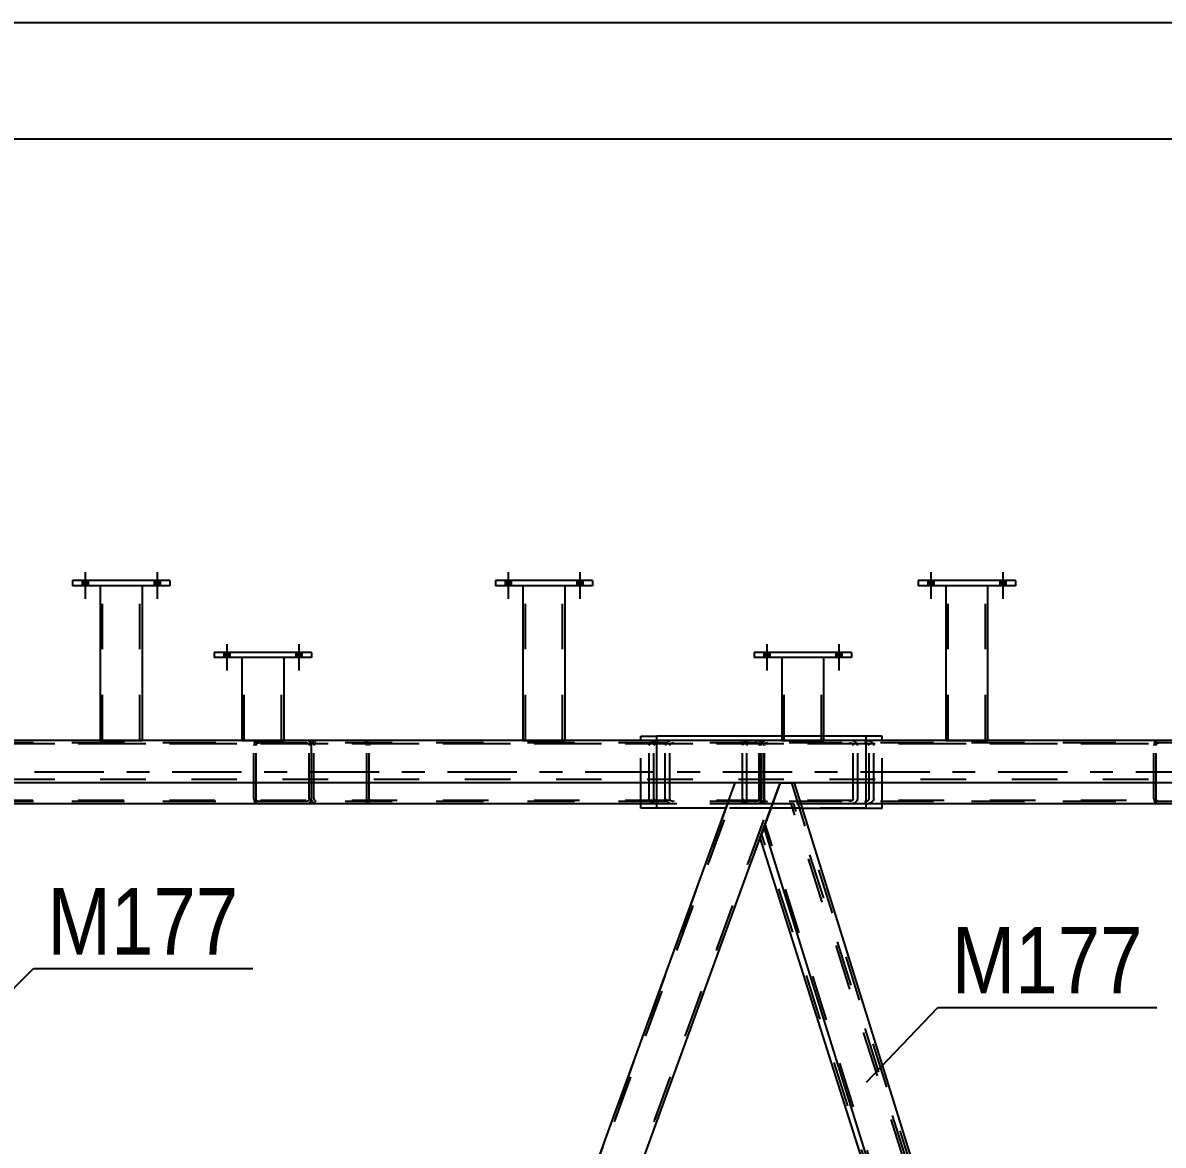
# Model space of a CAD drawing. Header units: millimetres. Extents: x -857 to 332, y -866 to -25.
# Drawn here: x 162.56 to 211.6, y -73.31 to -25.05 of the extents above; entities that cross this region are included whole.
import ezdxf

# ---------------------------------------------------------------- set-up
doc = ezdxf.new("R2010")
doc.units = ezdxf.units.MM
doc.linetypes.add('DXK_LINE_DOT2', pattern=[3.9198, 1.9599, -1.9599])
doc.linetypes.add('DXK_LINE_DOT3', pattern=[5.9187, 2.979, -0.9799, 0.9799, -0.9799])
doc.styles.add('Arial Narrow', font='ARIALN.TTF', dxfattribs={"height": 0.2})

# ---------------------------------------------------------------- blocks, each defined once
blk = doc.blocks.new('Unknown-570386455-1132')
at = {"color": 5, "linetype": 'Continuous'}
for p, q in [((332.353, -25.051), (-856.647, -25.051)), ((327.353, -30.051), (-851.647, -30.051))]:
    blk.add_line(p, q, dxfattribs=at)
blk = doc.blocks.new('Part-570386455-10508 - 10439')
at = {"color": 7, "linetype": 'DXK_LINE_DOT2'}
for p, q in [((168.88, -49.036), (164.698, -49.036)), ((164.698, -49.036), (164.698, -49.255)), ((168.88, -49.036), (168.88, -49.255)), ((168.88, -49.255), (164.698, -49.255))]:
    blk.add_line(p, q, dxfattribs=at)
blk = doc.blocks.new('Bolt-570386455-10513 - 10439')
at = {"linetype": 'Continuous'}
for points in [[(183.552, -49.036), (183.298, -49.036), (183.298, -49.255), (183.552, -49.255)], [(183.552, -49.036), (183.298, -49.036), (183.298, -49.255), (183.552, -49.255)], [(186.643, -49.036), (186.389, -49.036), (186.389, -49.255), (186.643, -49.255)], [(186.643, -49.036), (186.389, -49.036), (186.389, -49.255), (186.643, -49.255)]]:
    blk.add_hatch(color=1, dxfattribs=at).paths.add_polyline_path(points)
at = {"color": 1, "linetype": 'Continuous'}
for p, q in [((183.298, -49.036), (183.298, -49.255)), ((183.298, -49.036), (183.298, -49.255)), ((183.425, -48.673), (183.425, -49.818)), ((183.425, -48.673), (183.425, -49.818)), ((183.552, -49.036), (183.552, -49.255)), ((183.552, -49.036), (183.552, -49.255)), ((186.389, -49.036), (186.389, -49.255)), ((186.389, -49.036), (186.389, -49.255)), ((186.516, -48.673), (186.516, -49.818)), ((186.516, -48.673), (186.516, -49.818)), ((186.643, -49.036), (186.643, -49.255)), ((186.643, -49.036), (186.643, -49.255))]:
    blk.add_line(p, q, dxfattribs=at)
blk = doc.blocks.new('Part-570386455-11087 - 10439')
at = {"color": 7, "linetype": 'DXK_LINE_DOT2'}
for p, q in [((174.974, -56.128), (174.99, -56.044)), ((174.974, -57.727), (174.974, -56.128)), ((174.99, -56.044), (175.033, -55.973)), ((175.033, -55.973), (175.097, -55.926)), ((175.081, -56.086), (175.074, -56.128)), ((175.074, -58.419), (175.074, -56.128)), ((175.103, -56.051), (175.081, -56.086)), ((175.097, -55.926), (175.173, -55.91)), ((175.135, -56.027), (175.103, -56.051)), ((175.173, -56.019), (175.135, -56.027)), ((194.125, -55.91), (175.173, -55.91)), ((194.125, -56.019), (175.173, -56.019)), ((177.257, -55.91), (177.333, -55.926)), ((177.295, -56.027), (177.257, -56.019)), ((177.327, -56.051), (177.295, -56.027)), ((177.349, -56.086), (177.327, -56.051)), ((177.333, -55.926), (177.398, -55.973)), ((177.357, -56.128), (177.349, -56.086)), ((177.357, -58.419), (177.357, -56.128)), ((177.398, -55.973), (177.441, -56.044)), ((177.441, -56.044), (177.456, -56.128)), ((177.456, -58.419), (177.456, -56.128)), ((190.205, -56.066), (190.183, -56.128)), ((190.183, -58.419), (190.183, -56.128)), ((190.213, -56.044), (190.205, -56.066)), ((190.381, -56.128), (190.396, -56.086)), ((190.381, -58.419), (190.381, -56.128)), ((190.58, -55.91), (190.428, -55.926)), ((190.504, -56.027), (190.58, -56.019)), ((193.501, -56.019), (193.501, -55.91)), ((194.201, -55.926), (194.125, -55.91)), ((194.125, -56.019), (194.163, -56.027)), ((194.163, -56.027), (194.195, -56.051)), ((194.195, -56.051), (194.216, -56.086)), ((194.265, -55.973), (194.201, -55.926)), ((194.216, -56.086), (194.224, -56.128)), ((194.224, -58.419), (194.224, -56.128)), ((194.308, -56.044), (194.265, -55.973)), ((194.323, -56.128), (194.308, -56.044)), ((194.323, -58.419), (194.323, -56.128)), ((175.074, -58.419), (175.081, -58.46)), ((175.081, -58.46), (175.103, -58.496)), ((175.103, -58.496), (175.135, -58.519)), ((175.135, -58.519), (175.173, -58.528)), ((194.125, -58.528), (175.173, -58.528)), ((177.257, -58.528), (177.295, -58.519)), ((177.333, -58.62), (177.257, -58.637)), ((177.295, -58.519), (177.327, -58.496)), ((177.327, -58.496), (177.349, -58.46)), ((177.398, -58.573), (177.333, -58.62)), ((177.349, -58.46), (177.357, -58.419)), ((177.441, -58.502), (177.398, -58.573)), ((177.456, -58.419), (177.441, -58.502)), ((194.125, -58.637), (189.819, -58.637)), ((190.183, -58.419), (190.213, -58.502)), ((190.396, -58.46), (190.381, -58.419)), ((190.428, -58.62), (190.58, -58.637)), ((190.58, -58.528), (190.504, -58.519)), ((193.501, -58.637), (193.501, -58.528)), ((194.163, -58.519), (194.125, -58.528)), ((194.125, -58.637), (194.201, -58.62)), ((194.195, -58.496), (194.163, -58.519)), ((194.216, -58.46), (194.195, -58.496)), ((194.201, -58.62), (194.265, -58.573)), ((194.224, -58.419), (194.216, -58.46)), ((194.265, -58.573), (194.308, -58.502)), ((194.308, -58.502), (194.323, -58.419))]:
    blk.add_line(p, q, dxfattribs=at)
at = {"color": 2, "linetype": 'Continuous'}
for p, q in [((174.974, -58.419), (174.974, -57.727)), ((174.99, -58.502), (174.974, -58.419)), ((175.033, -58.573), (174.99, -58.502)), ((175.097, -58.62), (175.033, -58.573)), ((175.173, -58.637), (175.097, -58.62)), ((189.819, -58.637), (175.173, -58.637))]:
    blk.add_line(p, q, dxfattribs=at)
at = {"color": 7, "linetype": 'DXK_LINE_DOT2'}
for centre, radius, start, end in [((190.489, -56.292), 0.371, 99.5182, 138.0638), ((190.535, -56.21), 0.186, 99.5182, 138.0638), ((190.489, -58.254), 0.371, 221.9362, 260.4818), ((190.535, -58.336), 0.186, 221.9362, 260.4818)]:
    blk.add_arc(centre, radius, start, end, dxfattribs=at)
blk = doc.blocks.new('Bolt-570386455-10452 - 10439')
at = {"linetype": 'Continuous'}
for points in [[(194.682, -52.126), (194.428, -52.126), (194.428, -52.344), (194.682, -52.344)], [(194.682, -52.126), (194.428, -52.126), (194.428, -52.344), (194.682, -52.344)], [(197.773, -52.126), (197.519, -52.126), (197.519, -52.344), (197.773, -52.344)], [(197.773, -52.126), (197.519, -52.126), (197.519, -52.344), (197.773, -52.344)]]:
    blk.add_hatch(color=1, dxfattribs=at).paths.add_polyline_path(points)
at = {"color": 1, "linetype": 'Continuous'}
for p, q in [((194.555, -51.763), (194.555, -52.908)), ((194.555, -51.763), (194.555, -52.908)), ((197.646, -51.763), (197.646, -52.908)), ((197.646, -51.763), (197.646, -52.908)), ((194.428, -52.126), (194.428, -52.344)), ((194.428, -52.126), (194.428, -52.344)), ((194.682, -52.126), (194.682, -52.344)), ((194.682, -52.126), (194.682, -52.344)), ((197.519, -52.126), (197.519, -52.344)), ((197.519, -52.126), (197.519, -52.344)), ((197.773, -52.126), (197.773, -52.344)), ((197.773, -52.126), (197.773, -52.344))]:
    blk.add_line(p, q, dxfattribs=at)
blk = doc.blocks.new('Bolt-570386455-10514 - 10439')
at = {"linetype": 'Continuous'}
for points in [[(183.552, -49.036), (183.298, -49.036), (183.298, -49.255), (183.552, -49.255)], [(183.552, -49.036), (183.298, -49.036), (183.298, -49.255), (183.552, -49.255)], [(186.643, -49.036), (186.389, -49.036), (186.389, -49.255), (186.643, -49.255)], [(186.643, -49.036), (186.389, -49.036), (186.389, -49.255), (186.643, -49.255)]]:
    blk.add_hatch(color=1, dxfattribs=at).paths.add_polyline_path(points)
at = {"color": 1, "linetype": 'Continuous'}
for p, q in [((183.298, -49.036), (183.298, -49.255)), ((183.298, -49.036), (183.298, -49.255)), ((183.425, -48.673), (183.425, -49.818)), ((183.425, -48.673), (183.425, -49.818)), ((183.552, -49.036), (183.552, -49.255)), ((183.552, -49.036), (183.552, -49.255)), ((186.389, -49.036), (186.389, -49.255)), ((186.389, -49.036), (186.389, -49.255)), ((186.516, -48.673), (186.516, -49.818)), ((186.516, -48.673), (186.516, -49.818)), ((186.643, -49.036), (186.643, -49.255)), ((186.643, -49.036), (186.643, -49.255))]:
    blk.add_line(p, q, dxfattribs=at)
blk = doc.blocks.new('Bolt-570386455-10457 - 10439')
at = {"linetype": 'Continuous'}
for points in [[(201.734, -49.036), (201.48, -49.036), (201.48, -49.255), (201.734, -49.255)], [(201.734, -49.036), (201.48, -49.036), (201.48, -49.255), (201.734, -49.255)], [(204.825, -49.036), (204.571, -49.036), (204.571, -49.255), (204.825, -49.255)], [(204.825, -49.036), (204.571, -49.036), (204.571, -49.255), (204.825, -49.255)]]:
    blk.add_hatch(color=1, dxfattribs=at).paths.add_polyline_path(points)
at = {"color": 1, "linetype": 'Continuous'}
for p, q in [((201.48, -49.036), (201.48, -49.255)), ((201.48, -49.036), (201.48, -49.255)), ((201.607, -48.673), (201.607, -49.818)), ((201.607, -48.673), (201.607, -49.818)), ((201.734, -49.036), (201.734, -49.255)), ((201.734, -49.036), (201.734, -49.255)), ((204.571, -49.036), (204.571, -49.255)), ((204.571, -49.036), (204.571, -49.255)), ((204.698, -48.673), (204.698, -49.818)), ((204.698, -48.673), (204.698, -49.818)), ((204.825, -49.036), (204.825, -49.255)), ((204.825, -49.036), (204.825, -49.255))]:
    blk.add_line(p, q, dxfattribs=at)
blk = doc.blocks.new('Bolt-570386455-10458 - 10439')
at = {"linetype": 'Continuous'}
for points in [[(201.734, -49.036), (201.48, -49.036), (201.48, -49.255), (201.734, -49.255)], [(201.734, -49.036), (201.48, -49.036), (201.48, -49.255), (201.734, -49.255)], [(204.825, -49.036), (204.571, -49.036), (204.571, -49.255), (204.825, -49.255)], [(204.825, -49.036), (204.571, -49.036), (204.571, -49.255), (204.825, -49.255)]]:
    blk.add_hatch(color=1, dxfattribs=at).paths.add_polyline_path(points)
at = {"color": 1, "linetype": 'Continuous'}
for p, q in [((201.48, -49.036), (201.48, -49.255)), ((201.48, -49.036), (201.48, -49.255)), ((201.607, -48.673), (201.607, -49.818)), ((201.607, -48.673), (201.607, -49.818)), ((201.734, -49.036), (201.734, -49.255)), ((201.734, -49.036), (201.734, -49.255)), ((204.571, -49.036), (204.571, -49.255)), ((204.571, -49.036), (204.571, -49.255)), ((204.698, -48.673), (204.698, -49.818)), ((204.698, -48.673), (204.698, -49.818)), ((204.825, -49.036), (204.825, -49.255)), ((204.825, -49.036), (204.825, -49.255))]:
    blk.add_line(p, q, dxfattribs=at)
blk = doc.blocks.new('Bolt-570386455-10512 - 10439')
at = {"linetype": 'Continuous'}
for points in [[(165.371, -49.036), (165.116, -49.036), (165.116, -49.255), (165.371, -49.255)], [(165.371, -49.036), (165.116, -49.036), (165.116, -49.255), (165.371, -49.255)], [(168.461, -49.036), (168.207, -49.036), (168.207, -49.255), (168.461, -49.255)], [(168.461, -49.036), (168.207, -49.036), (168.207, -49.255), (168.461, -49.255)]]:
    blk.add_hatch(color=1, dxfattribs=at).paths.add_polyline_path(points)
at = {"color": 1, "linetype": 'Continuous'}
for p, q in [((165.116, -49.036), (165.116, -49.255)), ((165.116, -49.036), (165.116, -49.255)), ((165.243, -48.673), (165.243, -49.818)), ((165.243, -48.673), (165.243, -49.818)), ((165.371, -49.036), (165.371, -49.255)), ((165.371, -49.036), (165.371, -49.255)), ((168.207, -49.036), (168.207, -49.255)), ((168.207, -49.036), (168.207, -49.255)), ((168.334, -48.673), (168.334, -49.818)), ((168.334, -48.673), (168.334, -49.818)), ((168.461, -49.036), (168.461, -49.255)), ((168.461, -49.036), (168.461, -49.255))]:
    blk.add_line(p, q, dxfattribs=at)
blk = doc.blocks.new('Part-570386455-10628 - 10439')
at = {"color": 2, "linetype": 'Continuous'}
for p, q in [((195.192, -52.344), (195.192, -55.728)), ((197.01, -55.728), (197.01, -52.344))]:
    blk.add_line(p, q, dxfattribs=at)
at = {"color": 7, "linetype": 'DXK_LINE_DOT2'}
for p, q in [((197.01, -52.344), (195.192, -52.344)), ((195.208, -52.344), (195.192, -52.344)), ((195.301, -55.911), (195.301, -52.344)), ((196.901, -55.911), (196.901, -52.344)), ((195.192, -55.728), (195.192, -55.911)), ((197.01, -55.911), (197.01, -55.728)), ((195.192, -55.911), (197.01, -55.911))]:
    blk.add_line(p, q, dxfattribs=at)
blk = doc.blocks.new('Part-570386455-10631 - 10439')
at = {"color": 7, "linetype": 'DXK_LINE_DOT2'}
for p, q in [((167.698, -49.255), (165.88, -49.255)), ((165.88, -49.255), (165.88, -55.91)), ((165.88, -49.255), (165.896, -49.255)), ((165.989, -55.91), (165.989, -49.255)), ((167.589, -55.91), (167.589, -49.255)), ((167.698, -55.91), (167.698, -49.255)), ((165.88, -55.91), (167.698, -55.91)), ((165.896, -55.91), (165.88, -55.91))]:
    blk.add_line(p, q, dxfattribs=at)
blk = doc.blocks.new('Part-570386455-10637 - 10439')
at = {"color": 2, "linetype": 'Continuous'}
for p, q in [((165.88, -49.255), (165.88, -55.91)), ((167.698, -55.91), (167.698, -49.255)), ((167.48, -55.91), (165.88, -55.91)), ((167.681, -55.91), (167.48, -55.91)), ((167.681, -55.91), (167.698, -55.91))]:
    blk.add_line(p, q, dxfattribs=at)
at = {"color": 7, "linetype": 'DXK_LINE_DOT2'}
for p, q in [((167.698, -49.255), (165.88, -49.255)), ((165.989, -55.91), (165.989, -49.255)), ((167.589, -55.91), (167.589, -49.255)), ((165.88, -55.91), (165.896, -55.91)), ((165.989, -55.91), (165.997, -55.91)), ((165.997, -55.91), (166.014, -55.91)), ((166.014, -55.91), (166.021, -55.91)), ((167.48, -55.91), (167.634, -55.91))]:
    blk.add_line(p, q, dxfattribs=at)
blk = doc.blocks.new('Part-570386455-10640 - 10439')
at = {"color": 7, "linetype": 'DXK_LINE_DOT2'}
for p, q in [((185.88, -49.255), (184.061, -49.255)), ((184.061, -49.255), (184.061, -55.91)), ((184.061, -49.255), (184.078, -49.255)), ((184.171, -55.91), (184.171, -49.255)), ((185.771, -55.91), (185.771, -49.255)), ((185.88, -55.91), (185.88, -49.255)), ((184.061, -55.91), (185.88, -55.91)), ((184.078, -55.91), (184.061, -55.91))]:
    blk.add_line(p, q, dxfattribs=at)
blk = doc.blocks.new('Part-570386455-10643 - 10439')
at = {"color": 2, "linetype": 'Continuous'}
for p, q in [((187.061, -49.036), (182.88, -49.036)), ((182.88, -49.036), (182.88, -49.255)), ((187.061, -49.036), (187.061, -49.255)), ((187.061, -49.255), (182.88, -49.255))]:
    blk.add_line(p, q, dxfattribs=at)
blk = doc.blocks.new('Part-570386455-10646 - 10439')
at = {"color": 2, "linetype": 'Continuous'}
for p, q in [((184.061, -49.255), (184.061, -55.91)), ((185.88, -55.91), (185.88, -49.255)), ((185.661, -55.91), (184.061, -55.91)), ((185.863, -55.91), (185.661, -55.91)), ((185.863, -55.91), (185.88, -55.91))]:
    blk.add_line(p, q, dxfattribs=at)
at = {"color": 7, "linetype": 'DXK_LINE_DOT2'}
for p, q in [((185.88, -49.255), (184.061, -49.255)), ((184.171, -55.91), (184.171, -49.255)), ((185.771, -55.91), (185.771, -49.255)), ((184.061, -55.91), (184.078, -55.91)), ((184.171, -55.91), (184.179, -55.91)), ((184.179, -55.91), (184.196, -55.91)), ((184.196, -55.91), (184.203, -55.91)), ((185.661, -55.91), (185.816, -55.91))]:
    blk.add_line(p, q, dxfattribs=at)
blk = doc.blocks.new('Part-570386455-10649 - 10439')
at = {"color": 7, "linetype": 'DXK_LINE_DOT2'}
for p, q in [((205.243, -49.036), (201.061, -49.036)), ((201.061, -49.036), (201.061, -49.255)), ((205.243, -49.036), (205.243, -49.255)), ((205.243, -49.255), (201.061, -49.255))]:
    blk.add_line(p, q, dxfattribs=at)
blk = doc.blocks.new('Part-570386455-10652 - 10439')
at = {"color": 7, "linetype": 'DXK_LINE_DOT2'}
for p, q in [((204.061, -49.255), (202.243, -49.255)), ((202.243, -49.255), (202.243, -55.91)), ((202.243, -49.255), (202.26, -49.255)), ((202.352, -55.91), (202.352, -49.255)), ((203.952, -55.91), (203.952, -49.255)), ((204.061, -55.91), (204.061, -49.255)), ((202.243, -55.91), (204.061, -55.91)), ((202.26, -55.91), (202.243, -55.91))]:
    blk.add_line(p, q, dxfattribs=at)
blk = doc.blocks.new('Part-570386455-10685 - 10439')
at = {"color": 2, "linetype": 'Continuous'}
for p, q in [((171.973, -52.344), (171.973, -55.909)), ((173.791, -55.909), (173.791, -52.344))]:
    blk.add_line(p, q, dxfattribs=at)
at = {"color": 7, "linetype": 'DXK_LINE_DOT2'}
for p, q in [((173.791, -52.344), (171.973, -52.344)), ((171.99, -52.344), (171.973, -52.344)), ((172.082, -55.911), (172.082, -52.344)), ((173.682, -55.911), (173.682, -52.344)), ((171.973, -55.909), (171.973, -55.911)), ((171.973, -55.911), (173.791, -55.911)), ((173.791, -55.911), (173.791, -55.909)), ((173.791, -55.909), (173.791, -55.911))]:
    blk.add_line(p, q, dxfattribs=at)
blk = doc.blocks.new('Part-570386455-10688 - 10439')
at = {"color": 2, "linetype": 'Continuous'}
for p, q in [((168.88, -49.036), (164.698, -49.036)), ((164.698, -49.036), (164.698, -49.255)), ((168.88, -49.036), (168.88, -49.255)), ((168.88, -49.255), (164.698, -49.255))]:
    blk.add_line(p, q, dxfattribs=at)
blk = doc.blocks.new('Part-570386455-10691 - 10439')
at = {"color": 2, "linetype": 'Continuous'}
for p, q in [((205.243, -49.036), (201.061, -49.036)), ((201.061, -49.036), (201.061, -49.255)), ((205.243, -49.036), (205.243, -49.255)), ((205.243, -49.255), (201.061, -49.255))]:
    blk.add_line(p, q, dxfattribs=at)
blk = doc.blocks.new('Part-570386455-10694 - 10439')
at = {"color": 2, "linetype": 'Continuous'}
for p, q in [((202.243, -49.255), (202.243, -55.91)), ((204.061, -55.91), (204.061, -49.255)), ((203.843, -55.91), (202.243, -55.91)), ((204.045, -55.91), (203.843, -55.91)), ((204.045, -55.91), (204.061, -55.91))]:
    blk.add_line(p, q, dxfattribs=at)
at = {"color": 7, "linetype": 'DXK_LINE_DOT2'}
for p, q in [((204.061, -49.255), (202.243, -49.255)), ((202.352, -55.91), (202.352, -49.255)), ((203.952, -55.91), (203.952, -49.255)), ((202.243, -55.91), (202.26, -55.91)), ((202.352, -55.91), (202.361, -55.91)), ((202.361, -55.91), (202.378, -55.91)), ((202.378, -55.91), (202.384, -55.91)), ((203.843, -55.91), (203.998, -55.91))]:
    blk.add_line(p, q, dxfattribs=at)
blk = doc.blocks.new('Part-570386455-11290 - 10439')
at = {"color": 7, "linetype": 'DXK_LINE_DOT2'}
for p, q in [((187.061, -49.036), (182.88, -49.036)), ((182.88, -49.036), (182.88, -49.255)), ((187.061, -49.036), (187.061, -49.255)), ((187.061, -49.255), (182.88, -49.255))]:
    blk.add_line(p, q, dxfattribs=at)
blk = doc.blocks.new('Part-570386455-10760 - 10439')
at = {"color": 7, "linetype": 'DXK_LINE_DOT2'}
for p, q in [((173.252, -112.827), (193.306, -57.727)), ((174.954, -112.827), (195.009, -57.727)), ((194.422, -59.659), (195.125, -57.727))]:
    blk.add_line(p, q, dxfattribs=at)
at = {"color": 2, "linetype": 'Continuous'}
for p, q in [((173.71, -111.25), (193.19, -57.727)), ((195.125, -57.727), (193.19, -57.727)), ((175.07, -112.827), (194.422, -59.659))]:
    blk.add_line(p, q, dxfattribs=at)
blk = doc.blocks.new('Part-570386455-10798 - 10439')
at = {"color": 7, "linetype": 'DXK_LINE_DOT2'}
for p, q in [((192.859, -58.637), (173.172, -112.728)), ((173.288, -112.728), (192.975, -58.637)), ((174.991, -112.728), (194.678, -58.637)), ((175.107, -112.728), (194.794, -58.637)), ((194.794, -58.637), (192.859, -58.637)), ((192.877, -58.637), (192.859, -58.637))]:
    blk.add_line(p, q, dxfattribs=at)
blk = doc.blocks.new('Part-570386455-10803 - 10439')
at = {"color": 2, "linetype": 'Continuous'}
for p, q in [((195.125, -57.727), (194.422, -59.659)), ((195.125, -57.727), (195.724, -57.727)), ((195.724, -57.727), (212.407, -111.25)), ((194.422, -59.659), (210.994, -112.827))]:
    blk.add_line(p, q, dxfattribs=at)
at = {"color": 7, "linetype": 'DXK_LINE_DOT2'}
for p, q in [((195.61, -57.727), (212.346, -111.419)), ((211.109, -112.827), (194.484, -59.49))]:
    blk.add_line(p, q, dxfattribs=at)
blk = doc.blocks.new('Part-570386455-11211 - 10439')
at = {"color": 2, "linetype": 'Continuous'}
for p, q in [((198.192, -52.126), (194.01, -52.126)), ((194.01, -52.126), (194.01, -52.344)), ((198.192, -52.344), (194.01, -52.344)), ((198.192, -52.126), (198.192, -52.344))]:
    blk.add_line(p, q, dxfattribs=at)
blk = doc.blocks.new('Part-570386455-10862 - 10439')
at = {"color": 7, "linetype": 'DXK_LINE_DOT2'}
for p, q in [((301.122, -56.054), (-24.98, -56.054)), ((301.122, -55.909), (-15.939, -55.909)), ((167.698, -55.909), (165.88, -55.909)), ((185.88, -55.909), (184.061, -55.909)), ((204.061, -55.909), (202.243, -55.909)), ((301.122, -57.582), (-24.98, -57.582)), ((301.122, -57.727), (38.401, -57.727)), ((195.724, -57.727), (193.19, -57.727))]:
    blk.add_line(p, q, dxfattribs=at)
at = {"color": 2, "linetype": 'Continuous'}
for p, q in [((165.88, -55.909), (149.516, -55.909)), ((184.061, -55.909), (167.698, -55.909)), ((202.243, -55.909), (185.88, -55.909)), ((220.425, -55.909), (204.061, -55.909)), ((193.19, -57.727), (157.027, -57.727)), ((231.888, -57.727), (195.724, -57.727))]:
    blk.add_line(p, q, dxfattribs=at)
blk = doc.blocks.new('Part-570386455-11051 - 10439')
at = {"color": 7, "linetype": 'DXK_LINE_DOT2'}
for p, q in [((194.794, -58.637), (194.264, -60.094)), ((195.709, -58.637), (194.794, -58.637)), ((212.338, -111.439), (195.595, -58.637)), ((212.4, -111.271), (195.709, -58.637)), ((211.069, -112.728), (194.325, -59.926))]:
    blk.add_line(p, q, dxfattribs=at)
at = {"color": 2, "linetype": 'Continuous'}
blk.add_line((210.897, -112.546), (194.264, -60.094), dxfattribs=at)
blk = doc.blocks.new('Part-570386455-11115 - 10439')
at = {"color": 7, "linetype": 'DXK_LINE_DOT2'}
for p, q in [((296.256, -55.909), (-17.473, -55.91)), ((296.256, -56.055), (-17.473, -56.055)), ((296.256, -58.491), (-17.473, -58.491)), ((276.912, -58.637), (-4.358, -58.637))]:
    blk.add_line(p, q, dxfattribs=at)
at = {"color": 7, "linetype": 'DXK_LINE_DOT3'}
blk.add_line((296.256, -57.273), (-17.473, -57.273), dxfattribs=at)
blk = doc.blocks.new('Part-570386455-11142 - 10439')
at = {"color": 2, "linetype": 'Continuous'}
for p, q in [((189.129, -55.909), (189.129, -55.728)), ((189.129, -55.728), (189.819, -55.728)), ((199.518, -55.728), (198.827, -55.728)), ((199.518, -55.909), (199.518, -55.728)), ((189.129, -58.819), (189.129, -58.637)), ((189.819, -58.819), (189.129, -58.819)), ((198.827, -58.819), (199.518, -58.819)), ((199.518, -58.819), (199.518, -58.637))]:
    blk.add_line(p, q, dxfattribs=at)
at = {"color": 7, "linetype": 'DXK_LINE_DOT2'}
for p, q in [((198.827, -55.728), (189.819, -55.728)), ((189.129, -58.637), (189.129, -55.909)), ((199.518, -58.637), (199.518, -55.909)), ((198.827, -58.819), (189.819, -58.819))]:
    blk.add_line(p, q, dxfattribs=at)
blk = doc.blocks.new('Part-570386455-11180 - 10439')
at = {"color": 7, "linetype": 'DXK_LINE_DOT2'}
for p, q in [((154.826, -56.066), (154.803, -56.128)), ((154.803, -58.419), (154.803, -56.128)), ((154.834, -56.044), (154.826, -56.066)), ((155.002, -56.128), (155.017, -56.086)), ((155.002, -58.419), (155.002, -56.128)), ((155.2, -55.91), (155.048, -55.926)), ((155.124, -56.027), (155.2, -56.019)), ((194.058, -55.91), (155.2, -55.91)), ((194.058, -56.019), (155.2, -56.019)), ((159.521, -55.926), (159.369, -55.91)), ((159.369, -56.019), (159.445, -56.027)), ((159.552, -56.086), (159.568, -56.128)), ((159.568, -58.419), (159.568, -56.128)), ((159.744, -56.066), (159.736, -56.044)), ((159.766, -56.128), (159.744, -56.066)), ((159.766, -58.419), (159.766, -56.128)), ((189.492, -56.128), (189.522, -56.044)), ((189.492, -58.419), (189.492, -56.128)), ((189.706, -56.086), (189.691, -56.128)), ((189.691, -58.419), (189.691, -56.128)), ((189.737, -55.926), (189.889, -55.91)), ((189.889, -56.019), (189.813, -56.027)), ((194.058, -55.91), (194.21, -55.926)), ((194.134, -56.027), (194.058, -56.019)), ((194.256, -56.128), (194.241, -56.086)), ((194.256, -58.419), (194.256, -56.128)), ((194.425, -56.044), (194.432, -56.066)), ((194.432, -56.066), (194.455, -56.128)), ((194.455, -58.419), (194.455, -56.128)), ((154.803, -58.419), (154.834, -58.502)), ((155.017, -58.46), (155.002, -58.419)), ((155.048, -58.62), (155.2, -58.637)), ((155.2, -58.528), (155.124, -58.519)), ((194.058, -58.528), (155.2, -58.528)), ((160.13, -58.637), (155.2, -58.637)), ((159.445, -58.519), (159.369, -58.528)), ((159.369, -58.637), (159.521, -58.62)), ((159.568, -58.419), (159.552, -58.46)), ((159.736, -58.502), (159.766, -58.419)), ((194.058, -58.637), (175.173, -58.637)), ((189.522, -58.502), (189.492, -58.419)), ((189.691, -58.419), (189.706, -58.46)), ((189.889, -58.637), (189.737, -58.62)), ((189.813, -58.519), (189.889, -58.528)), ((194.058, -58.528), (194.134, -58.519)), ((194.21, -58.62), (194.058, -58.637)), ((194.241, -58.46), (194.256, -58.419)), ((194.455, -58.419), (194.425, -58.502))]:
    blk.add_line(p, q, dxfattribs=at)
at = {"color": 2, "linetype": 'Continuous'}
blk.add_line((175.173, -58.637), (160.13, -58.637), dxfattribs=at)
at = {"color": 7, "linetype": 'DXK_LINE_DOT2'}
for centre, radius, start, end in [((155.11, -56.292), 0.371, 99.5182, 138.0638), ((155.155, -56.21), 0.186, 99.5182, 138.0638), ((159.414, -56.21), 0.186, 41.9362, 80.4818), ((159.46, -56.292), 0.371, 41.9362, 80.4818), ((189.799, -56.292), 0.371, 99.5182, 138.0638), ((189.844, -56.21), 0.186, 99.5182, 138.0638), ((194.103, -56.21), 0.186, 41.9362, 80.4818), ((194.148, -56.292), 0.371, 41.9362, 80.4818), ((155.11, -58.254), 0.371, 221.9362, 260.4818), ((155.155, -58.336), 0.186, 221.9362, 260.4818), ((159.414, -58.336), 0.186, 279.5182, 318.0638), ((159.46, -58.254), 0.371, 279.5182, 318.0638), ((189.799, -58.254), 0.371, 221.9362, 260.4818), ((189.844, -58.336), 0.186, 221.9362, 260.4818), ((194.103, -58.336), 0.186, 279.5182, 318.0638), ((194.148, -58.254), 0.371, 279.5182, 318.0638)]:
    blk.add_arc(centre, radius, start, end, dxfattribs=at)
blk = doc.blocks.new('Part-570386455-11266 - 10439')
at = {"color": 7, "linetype": 'DXK_LINE_DOT2'}
for p, q in [((155.626, -56.128), (155.641, -56.044)), ((155.626, -58.419), (155.626, -56.128)), ((155.641, -56.044), (155.684, -55.973)), ((155.684, -55.973), (155.748, -55.926)), ((155.733, -56.086), (155.725, -56.128)), ((155.725, -58.419), (155.725, -56.128)), ((155.751, -56.051), (155.733, -56.086)), ((155.748, -55.926), (155.758, -55.924)), ((155.815, -56.027), (155.751, -56.051)), ((155.751, -58.496), (155.751, -56.051)), ((155.891, -55.909), (155.758, -55.924)), ((155.758, -58.622), (155.758, -55.924)), ((155.891, -56.019), (155.815, -56.027)), ((174.776, -55.909), (155.891, -55.909)), ((174.776, -56.019), (155.891, -56.019)), ((160.06, -55.909), (160.212, -55.926)), ((160.136, -56.027), (160.06, -56.019)), ((160.258, -56.128), (160.243, -56.086)), ((160.258, -58.419), (160.258, -56.128)), ((160.426, -56.044), (160.457, -56.128)), ((160.457, -58.419), (160.457, -56.128)), ((172.508, -56.044), (172.493, -56.128)), ((172.493, -58.419), (172.493, -56.128)), ((172.551, -55.973), (172.508, -56.044)), ((172.616, -55.926), (172.551, -55.973)), ((172.592, -56.128), (172.6, -56.086)), ((172.592, -58.419), (172.592, -56.128)), ((172.6, -56.086), (172.621, -56.051)), ((172.692, -55.909), (172.616, -55.926)), ((172.621, -56.051), (172.654, -56.027)), ((172.654, -56.027), (172.692, -56.019)), ((174.852, -55.926), (174.776, -55.909)), ((174.776, -56.019), (174.814, -56.027)), ((174.814, -56.027), (174.846, -56.051)), ((174.846, -56.051), (174.868, -56.086)), ((174.916, -55.973), (174.852, -55.926)), ((174.868, -56.086), (174.875, -56.128)), ((174.875, -58.419), (174.875, -56.128)), ((174.959, -56.044), (174.916, -55.973)), ((174.974, -56.128), (174.959, -56.044)), ((174.974, -58.419), (174.974, -56.128)), ((155.641, -58.502), (155.626, -58.419)), ((155.684, -58.573), (155.641, -58.502)), ((155.748, -58.62), (155.684, -58.573)), ((155.725, -58.419), (155.733, -58.46)), ((155.733, -58.46), (155.751, -58.496)), ((155.758, -58.622), (155.748, -58.62)), ((155.751, -58.496), (155.815, -58.519)), ((155.891, -58.637), (155.758, -58.622)), ((155.815, -58.519), (155.891, -58.528)), ((174.776, -58.528), (155.891, -58.528)), ((174.776, -58.637), (155.891, -58.637)), ((160.06, -58.528), (160.136, -58.519)), ((160.212, -58.62), (160.06, -58.637)), ((160.243, -58.46), (160.258, -58.419)), ((160.457, -58.419), (160.426, -58.502)), ((172.493, -58.419), (172.508, -58.502)), ((172.508, -58.502), (172.551, -58.573)), ((172.551, -58.573), (172.616, -58.62)), ((172.6, -58.46), (172.592, -58.419)), ((172.621, -58.496), (172.6, -58.46)), ((172.616, -58.62), (172.692, -58.637)), ((172.654, -58.519), (172.621, -58.496)), ((172.692, -58.528), (172.654, -58.519)), ((174.814, -58.519), (174.776, -58.528)), ((174.776, -58.637), (174.852, -58.62)), ((174.846, -58.496), (174.814, -58.519)), ((174.868, -58.46), (174.846, -58.496)), ((174.852, -58.62), (174.916, -58.573)), ((174.875, -58.419), (174.868, -58.46)), ((174.916, -58.573), (174.959, -58.502)), ((174.959, -58.502), (174.974, -58.419))]:
    blk.add_line(p, q, dxfattribs=at)
for centre, radius, start, end in [((160.105, -56.21), 0.186, 41.9362, 80.4818), ((160.15, -56.292), 0.371, 41.9362, 80.4818), ((160.105, -58.336), 0.186, 279.5182, 318.0638), ((160.15, -58.254), 0.371, 279.5182, 318.0638)]:
    blk.add_arc(centre, radius, start, end, dxfattribs=at)
blk = doc.blocks.new('Part-570386455-11275 - 10439')
at = {"color": 2, "linetype": 'Continuous'}
for p, q in [((198.827, -55.728), (189.819, -55.728)), ((189.819, -55.909), (189.819, -55.728)), ((198.827, -55.909), (198.827, -55.728)), ((189.819, -58.819), (189.819, -57.727)), ((198.827, -58.819), (198.827, -57.727)), ((192.793, -58.819), (189.819, -58.819)), ((196.064, -58.819), (198.827, -58.819))]:
    blk.add_line(p, q, dxfattribs=at)
at = {"color": 7, "linetype": 'DXK_LINE_DOT2'}
for p, q in [((189.819, -57.727), (189.819, -55.909)), ((198.827, -57.727), (198.827, -55.909)), ((196.064, -58.819), (192.793, -58.819))]:
    blk.add_line(p, q, dxfattribs=at)
blk = doc.blocks.new('Part-570386455-11336 - 10439')
at = {"color": 7, "linetype": 'DXK_LINE_DOT2'}
for p, q in [((193.523, -56.066), (193.501, -56.128)), ((193.501, -58.419), (193.501, -56.128)), ((193.531, -56.044), (193.523, -56.066)), ((193.699, -56.128), (193.714, -56.086)), ((193.699, -58.419), (193.699, -56.128)), ((193.898, -55.91), (193.746, -55.926)), ((193.822, -56.027), (193.898, -56.019)), ((232.755, -55.91), (193.898, -55.91)), ((232.755, -56.019), (193.898, -56.019)), ((198.218, -55.926), (198.066, -55.91)), ((198.066, -56.019), (198.142, -56.027)), ((198.25, -56.086), (198.265, -56.128)), ((198.265, -58.419), (198.265, -56.128)), ((198.441, -56.066), (198.433, -56.044)), ((198.463, -56.128), (198.441, -56.066)), ((198.463, -58.419), (198.463, -56.128)), ((228.19, -56.128), (228.22, -56.044)), ((228.19, -58.419), (228.19, -56.128)), ((228.403, -56.086), (228.388, -56.128)), ((228.388, -58.419), (228.388, -56.128)), ((228.435, -55.926), (228.587, -55.91)), ((228.587, -56.019), (228.511, -56.027)), ((232.755, -55.91), (232.907, -55.926)), ((232.831, -56.027), (232.755, -56.019)), ((232.954, -56.128), (232.939, -56.086)), ((232.954, -58.419), (232.954, -56.128)), ((233.122, -56.044), (233.13, -56.066)), ((233.13, -56.066), (233.152, -56.128)), ((233.152, -58.419), (233.152, -56.128)), ((193.501, -58.419), (193.531, -58.502)), ((193.714, -58.46), (193.699, -58.419)), ((193.746, -58.62), (193.898, -58.637)), ((193.898, -58.528), (193.822, -58.519)), ((232.755, -58.528), (193.898, -58.528)), ((198.827, -58.637), (193.898, -58.637)), ((198.142, -58.519), (198.066, -58.528)), ((198.066, -58.637), (198.218, -58.62)), ((198.265, -58.419), (198.25, -58.46)), ((198.433, -58.502), (198.463, -58.419)), ((232.755, -58.637), (213.87, -58.637)), ((228.22, -58.502), (228.19, -58.419)), ((228.388, -58.419), (228.403, -58.46)), ((228.587, -58.637), (228.435, -58.62)), ((228.511, -58.519), (228.587, -58.528)), ((232.755, -58.528), (232.831, -58.519)), ((232.907, -58.62), (232.755, -58.637)), ((232.939, -58.46), (232.954, -58.419)), ((233.152, -58.419), (233.122, -58.502))]:
    blk.add_line(p, q, dxfattribs=at)
at = {"color": 2, "linetype": 'Continuous'}
blk.add_line((213.87, -58.637), (198.827, -58.637), dxfattribs=at)
at = {"color": 7, "linetype": 'DXK_LINE_DOT2'}
for centre, radius, start, end in [((193.807, -56.292), 0.371, 99.5182, 138.0638), ((193.852, -56.21), 0.186, 99.5182, 138.0638), ((198.112, -56.21), 0.186, 41.9362, 80.4818), ((198.157, -56.292), 0.371, 41.9362, 80.4818), ((228.496, -56.292), 0.371, 99.5182, 138.0638), ((228.541, -56.21), 0.186, 99.5182, 138.0638), ((232.801, -56.21), 0.186, 41.9362, 80.4818), ((232.846, -56.292), 0.371, 41.9362, 80.4818), ((193.807, -58.254), 0.371, 221.9362, 260.4818), ((193.852, -58.336), 0.186, 221.9362, 260.4818), ((198.112, -58.336), 0.186, 279.5182, 318.0638), ((198.157, -58.254), 0.371, 279.5182, 318.0638), ((228.496, -58.254), 0.371, 221.9362, 260.4818), ((228.541, -58.336), 0.186, 221.9362, 260.4818), ((232.801, -58.336), 0.186, 279.5182, 318.0638), ((232.846, -58.254), 0.371, 279.5182, 318.0638)]:
    blk.add_arc(centre, radius, start, end, dxfattribs=at)
blk = doc.blocks.new('Part-570386455-11371 - 10439')
at = {"color": 7, "linetype": 'DXK_LINE_DOT2'}
for p, q in [((194.323, -56.128), (194.338, -56.044)), ((194.323, -58.419), (194.323, -56.128)), ((194.338, -56.044), (194.381, -55.973)), ((194.381, -55.973), (194.446, -55.926)), ((194.43, -56.086), (194.422, -56.128)), ((194.422, -58.419), (194.422, -56.128)), ((194.448, -56.051), (194.43, -56.086)), ((194.446, -55.926), (194.455, -55.924)), ((194.512, -56.027), (194.448, -56.051)), ((194.448, -58.496), (194.448, -56.051)), ((194.588, -55.91), (194.455, -55.924)), ((194.455, -58.622), (194.455, -55.924)), ((194.588, -56.019), (194.512, -56.027)), ((213.473, -55.91), (194.588, -55.91)), ((213.473, -56.019), (194.588, -56.019)), ((198.757, -55.91), (198.909, -55.926)), ((198.833, -56.027), (198.757, -56.019)), ((198.955, -56.128), (198.94, -56.086)), ((198.955, -58.419), (198.955, -56.128)), ((199.124, -56.044), (199.154, -56.128)), ((199.154, -58.419), (199.154, -56.128)), ((211.206, -56.044), (211.19, -56.128)), ((211.19, -58.419), (211.19, -56.128)), ((211.249, -55.973), (211.206, -56.044)), ((211.313, -55.926), (211.249, -55.973)), ((211.29, -56.128), (211.297, -56.086)), ((211.29, -58.419), (211.29, -56.128)), ((211.297, -56.086), (211.319, -56.051)), ((211.389, -55.91), (211.313, -55.926)), ((211.319, -56.051), (211.351, -56.027)), ((211.351, -56.027), (211.389, -56.019)), ((213.549, -55.926), (213.473, -55.91)), ((213.473, -56.019), (213.511, -56.027)), ((213.511, -56.027), (213.543, -56.051)), ((213.543, -56.051), (213.565, -56.086)), ((213.614, -55.973), (213.549, -55.926)), ((213.565, -56.086), (213.573, -56.128)), ((213.573, -58.419), (213.573, -56.128)), ((213.657, -56.044), (213.614, -55.973)), ((213.672, -56.128), (213.657, -56.044)), ((213.672, -58.419), (213.672, -56.128)), ((194.338, -58.502), (194.323, -58.419)), ((194.381, -58.573), (194.338, -58.502)), ((194.446, -58.62), (194.381, -58.573)), ((194.422, -58.419), (194.43, -58.46)), ((194.43, -58.46), (194.448, -58.496)), ((194.455, -58.622), (194.446, -58.62)), ((194.448, -58.496), (194.512, -58.519)), ((194.588, -58.637), (194.455, -58.622)), ((194.512, -58.519), (194.588, -58.528)), ((213.473, -58.528), (194.588, -58.528)), ((213.473, -58.637), (194.588, -58.637)), ((198.757, -58.528), (198.833, -58.519)), ((198.909, -58.62), (198.757, -58.637)), ((198.94, -58.46), (198.955, -58.419)), ((199.154, -58.419), (199.124, -58.502)), ((211.19, -58.419), (211.206, -58.502)), ((211.206, -58.502), (211.249, -58.573)), ((211.249, -58.573), (211.313, -58.62)), ((211.297, -58.46), (211.29, -58.419)), ((211.319, -58.496), (211.297, -58.46)), ((211.313, -58.62), (211.389, -58.637)), ((211.351, -58.519), (211.319, -58.496)), ((211.389, -58.528), (211.351, -58.519)), ((213.511, -58.519), (213.473, -58.528)), ((213.473, -58.637), (213.549, -58.62)), ((213.543, -58.496), (213.511, -58.519)), ((213.565, -58.46), (213.543, -58.496)), ((213.549, -58.62), (213.614, -58.573)), ((213.573, -58.419), (213.565, -58.46)), ((213.614, -58.573), (213.657, -58.502)), ((213.657, -58.502), (213.672, -58.419))]:
    blk.add_line(p, q, dxfattribs=at)
for centre, radius, start, end in [((198.802, -56.21), 0.186, 41.9362, 80.4818), ((198.847, -56.292), 0.371, 41.9362, 80.4818), ((198.802, -58.336), 0.186, 279.5182, 318.0638), ((198.847, -58.254), 0.371, 279.5182, 318.0638)]:
    blk.add_arc(centre, radius, start, end, dxfattribs=at)
blk = doc.blocks.new('Bolt-570386455-11385 - 10439')
at = {"linetype": 'Continuous'}
for points in [[(171.464, -52.126), (171.209, -52.126), (171.209, -52.344), (171.464, -52.344)], [(171.464, -52.126), (171.209, -52.126), (171.209, -52.344), (171.464, -52.344)], [(174.555, -52.126), (174.3, -52.126), (174.3, -52.344), (174.555, -52.344)], [(174.555, -52.126), (174.3, -52.126), (174.3, -52.344), (174.555, -52.344)]]:
    blk.add_hatch(color=1, dxfattribs=at).paths.add_polyline_path(points)
at = {"color": 1, "linetype": 'Continuous'}
for p, q in [((171.337, -51.763), (171.337, -52.908)), ((171.337, -51.763), (171.337, -52.908)), ((174.428, -51.763), (174.428, -52.908)), ((174.428, -51.763), (174.428, -52.908)), ((171.209, -52.126), (171.209, -52.344)), ((171.209, -52.126), (171.209, -52.344)), ((171.464, -52.126), (171.464, -52.344)), ((171.464, -52.126), (171.464, -52.344)), ((174.3, -52.126), (174.3, -52.344)), ((174.3, -52.126), (174.3, -52.344)), ((174.555, -52.126), (174.555, -52.344)), ((174.555, -52.126), (174.555, -52.344))]:
    blk.add_line(p, q, dxfattribs=at)
blk = doc.blocks.new('Part-570386455-11388 - 10439')
at = {"color": 2, "linetype": 'Continuous'}
for p, q in [((174.973, -52.126), (170.791, -52.126)), ((170.791, -52.126), (170.791, -52.344)), ((174.973, -52.344), (170.791, -52.344)), ((174.973, -52.126), (174.973, -52.344))]:
    blk.add_line(p, q, dxfattribs=at)
blk = doc.blocks.new('Bolt-570386455-11395 - 10439')
at = {"linetype": 'Continuous'}
for points in [[(165.371, -49.036), (165.116, -49.036), (165.116, -49.255), (165.371, -49.255)], [(165.371, -49.036), (165.116, -49.036), (165.116, -49.255), (165.371, -49.255)], [(168.461, -49.036), (168.207, -49.036), (168.207, -49.255), (168.461, -49.255)], [(168.461, -49.036), (168.207, -49.036), (168.207, -49.255), (168.461, -49.255)]]:
    blk.add_hatch(color=1, dxfattribs=at).paths.add_polyline_path(points)
at = {"color": 1, "linetype": 'Continuous'}
for p, q in [((165.116, -49.036), (165.116, -49.255)), ((165.116, -49.036), (165.116, -49.255)), ((165.243, -48.673), (165.243, -49.818)), ((165.243, -48.673), (165.243, -49.818)), ((165.371, -49.036), (165.371, -49.255)), ((165.371, -49.036), (165.371, -49.255)), ((168.207, -49.036), (168.207, -49.255)), ((168.207, -49.036), (168.207, -49.255)), ((168.334, -48.673), (168.334, -49.818)), ((168.334, -48.673), (168.334, -49.818)), ((168.461, -49.036), (168.461, -49.255)), ((168.461, -49.036), (168.461, -49.255))]:
    blk.add_line(p, q, dxfattribs=at)
blk = doc.blocks.new('Mark-570386455-10799 - 10439')
at = {"color": 30, "linetype": 'Continuous'}
for p, q in [((198.842, -70.602), (201.9, -67.388)), ((201.9, -67.388), (211.324, -67.388))]:
    blk.add_line(p, q, dxfattribs=at)
at = {"color": 0}
blk.add_wipeout([(210.724, -66.788), (210.724, -63.788), (202.5, -63.788), (202.5, -66.788)], dxfattribs=at)
blk.add_wipeout([(210.724, -66.788), (210.724, -63.788), (202.5, -63.788), (202.5, -66.788)], dxfattribs=at)
at = {"color": 3, "style": 'Arial Narrow'}
blk.add_text('M177', height=2.8633, dxfattribs=at).set_placement((202.5, -66.788))
blk = doc.blocks.new('Mark-570386455-10804 - 10439')
at = {"color": 30, "linetype": 'Continuous'}
for p, q in [((159.485, -69.257), (163.02, -65.721)), ((163.02, -65.721), (172.444, -65.721))]:
    blk.add_line(p, q, dxfattribs=at)
at = {"color": 0}
blk.add_wipeout([(171.844, -65.121), (171.844, -62.121), (163.62, -62.121), (163.62, -65.121)], dxfattribs=at)
blk.add_wipeout([(171.844, -65.121), (171.844, -62.121), (163.62, -62.121), (163.62, -65.121)], dxfattribs=at)
at = {"color": 3, "style": 'Arial Narrow'}
blk.add_text('M177', height=2.8633, dxfattribs=at).set_placement((163.62, -65.121))

msp = doc.modelspace()

# ---------------------------------------------------------------- block references
for name in ['Unknown-570386455-1132', 'Part-570386455-10508 - 10439', 'Part-570386455-10688 - 10439', 'Bolt-570386455-10512 - 10439', 'Bolt-570386455-11395 - 10439', 'Part-570386455-10643 - 10439', 'Part-570386455-11290 - 10439', 'Bolt-570386455-10513 - 10439', 'Bolt-570386455-10514 - 10439', 'Part-570386455-10649 - 10439', 'Part-570386455-10691 - 10439', 'Bolt-570386455-10457 - 10439', 'Bolt-570386455-10458 - 10439', 'Part-570386455-10631 - 10439', 'Part-570386455-10637 - 10439', 'Part-570386455-10640 - 10439', 'Part-570386455-10646 - 10439', 'Part-570386455-10652 - 10439', 'Part-570386455-10694 - 10439', 'Bolt-570386455-11385 - 10439', 'Bolt-570386455-10452 - 10439', 'Part-570386455-11388 - 10439', 'Part-570386455-10685 - 10439', 'Part-570386455-11211 - 10439', 'Part-570386455-10628 - 10439', 'Part-570386455-10862 - 10439', 'Part-570386455-11142 - 10439', 'Part-570386455-11275 - 10439', 'Part-570386455-11115 - 10439', 'Part-570386455-11180 - 10439', 'Part-570386455-11266 - 10439', 'Part-570386455-11087 - 10439', 'Part-570386455-11336 - 10439', 'Part-570386455-11371 - 10439', 'Part-570386455-10760 - 10439', 'Part-570386455-10803 - 10439', 'Part-570386455-10798 - 10439', 'Part-570386455-11051 - 10439']:
    msp.add_blockref(name, (0, 0))

# ---------------------------------------------------------------- next in the draw order: block references
for name in ['Mark-570386455-10804 - 10439', 'Mark-570386455-10799 - 10439']:
    msp.add_blockref(name, (0, 0))

doc.saveas('drawing.dxf')
